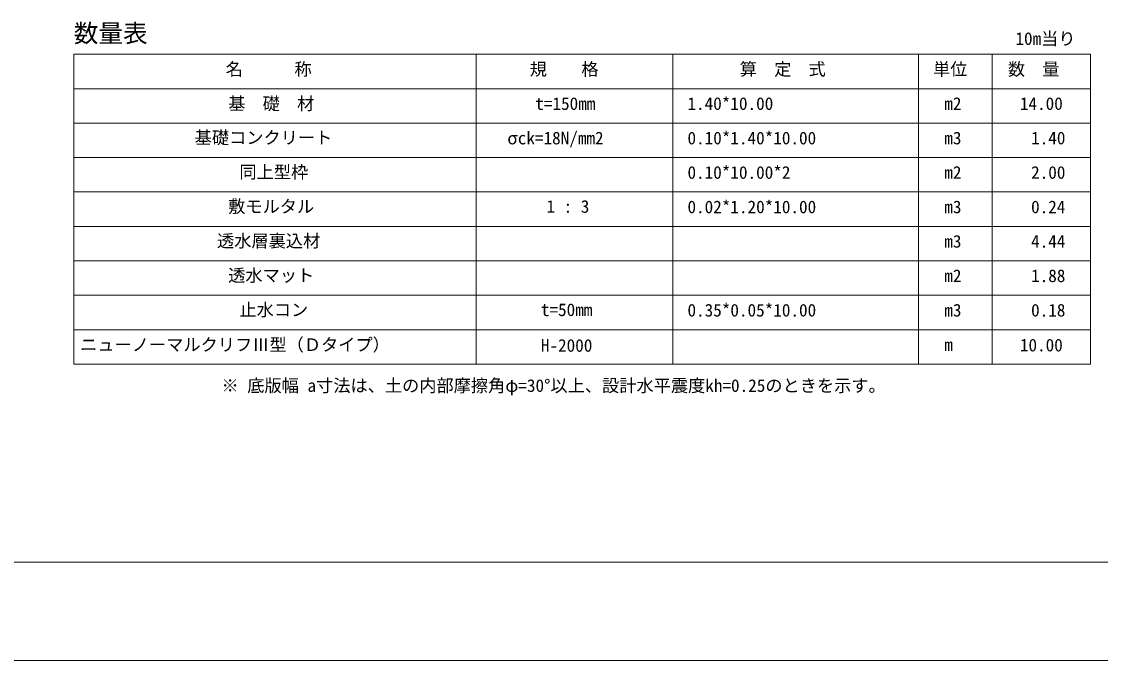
# Model space of a CAD drawing. Units: millimetres, scale not verified. Extents: x -1 to 252299, y 59402 to 118802.
# Drawn here: x 49116 to 71064, y 59402 to 72389 of the extents above; entities that cross this region are included whole.
import ezdxf
from ezdxf.enums import TextEntityAlignment as Align

# ---------------------------------------------------------------- set-up
doc = ezdxf.new("R2010")
doc.units = ezdxf.units.MM
doc.header["$LTSCALE"] = 300
doc.layers.add('D-MTR', color=1, linetype='Continuous')
doc.layers.add('D-MTR-TXT', color=1, linetype='Continuous')
for name, color, linetype, lineweight in [('D-MTR-FRAM', 7, 'Continuous', 18), ('D-TTL(外枠）', 2, 'Continuous', 18), ('DEFPOINTS_3', 7, 'Continuous', 18)]:
    doc.layers.add(name, color=color, linetype=linetype, lineweight=lineweight)
doc.styles.add('ＭＳ ゴシック', font='')
doc.styles.get('ＭＳ ゴシック').set_extended_font_data('MS Gothic')

msp = doc.modelspace()

# ---------------------------------------------------------------- linework, layer by layer
at = {"layer": 'D-MTR-FRAM'}
for p, q in [((50178.9, 71724.8), (70863.3, 71724.8)), ((50178.9, 65424.8), (50178.9, 71724.8)), ((58363.3, 65424.8), (58363.3, 71724.8)), ((62363.3, 65424.8), (62363.3, 71724.8)), ((67363.3, 65424.8), (67363.3, 71724.8)), ((68863.3, 65424.8), (68863.3, 71724.8)), ((68863.3, 65424.8), (68863.3, 71724.8)), ((70863.3, 71724.8), (70863.3, 65424.8)), ((50178.9, 71024.8), (70863.3, 71024.8)), ((50178.9, 70324.8), (70863.3, 70324.8)), ((50178.9, 69624.8), (70863.3, 69624.8)), ((50178.9, 68924.8), (70863.3, 68924.8)), ((50178.9, 68224.8), (70863.3, 68224.8)), ((50178.9, 67524.8), (70863.3, 67524.8)), ((50178.9, 66824.8), (70863.3, 66824.8)), ((50178.9, 66124.8), (70863.3, 66124.8)), ((50178.9, 65424.8), (70863.3, 65424.8))]:
    msp.add_line(p, q, dxfattribs=at)
at = {"layer": 'D-TTL(外枠）'}
msp.add_line((81798.9, 61402.1), (2298.9, 61402.1), dxfattribs=at)
at = {"layer": 'DEFPOINTS_3'}
msp.add_line((-1.1, 59402.1), (84098.9, 59402.1), dxfattribs=at)

# ---------------------------------------------------------------- texts
at = {"layer": 'D-MTR', "style": 'ＭＳ ゴシック'}
msp.add_text('数量表', height=366.6, dxfattribs=at).set_placement((50178.9, 71858.1), align=Align.BOTTOM_LEFT)
at = {"layer": 'D-MTR-TXT', "style": 'ＭＳ ゴシック'}
for s, p in [('10m当り', (69335.4, 71838.1)), ('名\u3000\u3000\u3000称', (53267.1, 71216.2)), ('規\u3000\u3000格', (59453.7, 71216.2)), ('算\u3000定\u3000式', (63726.2, 71216.2)), ('単位', (67658.5, 71216.2)), ('数\u3000量', (69181.1, 71216.2)), ('基\u3000礎\u3000材', (53320, 70516.2)), ('t=150mm', (59567.4, 70516.2)), ('1.40*10.00', (62663.3, 70516.2)), ('m2', (67888.3, 70516.2)), ('14.00', (69426.2, 70516.2)), ('基礎コンクリート', (52637.8, 69825.1)), ('σck=18N/mm2', (58998.8, 69816.1)), ('0.10*1.40*10.00', (62663.3, 69816.1)), ('m3', (67888.3, 69816.2)), ('1.40', (69653.7, 69816.2)), ('同上型枠', (53547.4, 69125.1)), ('0.10*10.00*2', (62663.3, 69116.2)), ('m2', (67888.3, 69116.2)), ('2.00', (69653.7, 69116.2)), ('敷モルタル', (53320, 68425.1)), ('1 : 3', (59794.8, 68425.1)), ('0.02*1.20*10.00', (62663.3, 68416.1)), ('m3', (67888.3, 68416.2)), ('0.24', (69653.7, 68416.2)), ('透水層裏込材', (53092.6, 67725.1)), ('m3', (67888.3, 67716.2)), ('4.44', (69653.7, 67716.2)), ('透水マット', (53320, 67025.1)), ('m2', (67888.3, 67016.2)), ('1.88', (69653.7, 67016.2)), ('止水コン', (53547.4, 66325.1)), ('t=50mm', (59681.1, 66325.1)), ('0.35*0.05*10.00', (62663.3, 66316.1)), ('m3', (67888.3, 66316.2)), ('0.18', (69653.7, 66316.2)), ('ニューノーマルクリフⅢ型（Ｄタイプ）', (50308.5, 65616.2)), ('H-2000', (59681.1, 65599.8)), ('m', (67888.3, 65616.2)), ('10.00', (69426.2, 65607.2)), ('※ 底版幅 a寸法は、土の内部摩擦角φ=30°以上、設計水平震度kh=0.25のときを示す。', (53183.5, 64783.8))]:
    msp.add_text(s, height=256.6, dxfattribs=at).set_placement(p, align=Align.BOTTOM_LEFT)

doc.saveas('drawing.dxf')
